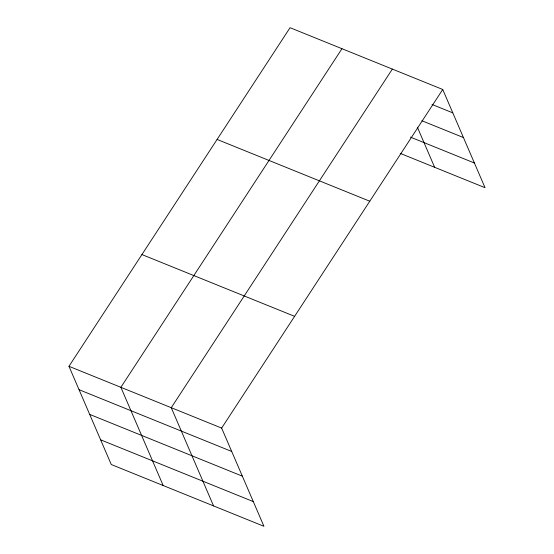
<?xml version="1.0" encoding="UTF-8"?>
<svg xmlns="http://www.w3.org/2000/svg" width="554" height="554" viewBox="0 0 554 554"><rect width="100%" height="100%" fill="white"/><g stroke="black" fill="none" stroke-linecap="round" stroke-linejoin="round"><path stroke-width="0.83" d="M68.966 366.305L221.642 428.083L263.939 526.3L111.264 464.522L68.966 366.305L290.061 27.7L442.736 89.478L485.034 187.695L400.258 153.396M341.97 48.704L120.876 387.308L163.174 485.526M392.35 69.091L171.262 407.696L213.56 505.913M221.642 428.083L442.736 89.478M432.016 104.45L452.805 112.864M421.857 120.73L463.442 137.558M410.417 137.115L474.397 163.001M217.099 139.442L369.774 201.213M141.928 254.563L294.603 316.341M79.042 389.697L231.717 451.468M89.679 414.392L242.347 476.163M100.634 439.828L253.31 501.605M417.377 127.198L434.648 167.308"/></g></svg>
